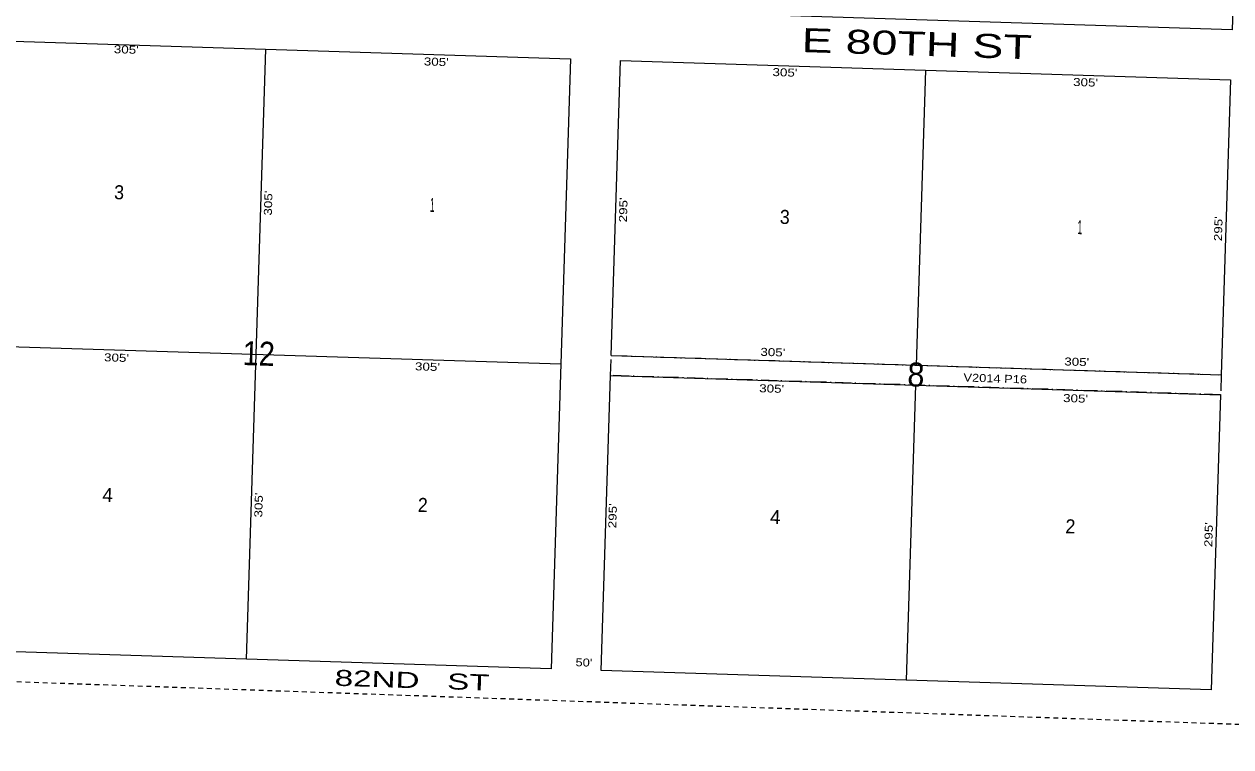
# Model space of a CAD drawing. Extents: x 952049 to 957491, y 7251833 to 7257289.
# Drawn here: x 955450 to 956656, y 7251833 to 7252556 of the extents above; entities that cross this region are included whole.
import ezdxf
from ezdxf.enums import TextEntityAlignment as Align

# ---------------------------------------------------------------- set-up
doc = ezdxf.new("R2010")
doc.units = 0
doc.header["$LTSCALE"] = 3.2
doc.linetypes.add('DOT_DASHED', pattern=[7.7, 5, -1.2, 0.3, -1.2])
doc.linetypes.add('SHORT_DASHED', pattern=[2.7, 1.5, -1.2])
for name, color, linetype, lineweight in [('1', 7, 'SHORT_DASHED', 13), ('21', 7, 'DOT_DASHED', 13), ('6', 7, 'Continuous', 13), ('7', 7, 'Continuous', 13)]:
    doc.layers.add(name, color=color, linetype=linetype, lineweight=lineweight)
for name, color, linetype in [('10', 7, 'Continuous'), ('11', 7, 'Continuous'), ('13', 7, 'Continuous'), ('19', 7, 'Continuous')]:
    doc.layers.add(name, color=color, linetype=linetype)

msp = doc.modelspace()

# ---------------------------------------------------------------- linework, layer by layer
at = {"layer": '1'}
msp.add_lwpolyline([(952049.347, 7252016.645), (957315.174, 7251833.323), (957485.965, 7257105.666), (952215.92, 7257289.134)], close=True, dxfattribs=at)
at = {"layer": '21'}
msp.add_lwpolyline([(956036.364, 7252204.535), (956036.996, 7252224.525), (956646.691, 7252205.231), (956646.059, 7252185.241)], close=True, dxfattribs=at)
at = {"layer": '6'}
for p, q in [((956036.996, 7252224.525), (956046.327, 7252519.378)), ((956046.327, 7252519.378), (956656.022, 7252500.083)), ((956656.022, 7252500.083), (956646.691, 7252205.231)), ((956036.996, 7252224.525), (956646.691, 7252205.231)), ((956027.033, 7251909.683), (956036.364, 7252204.535)), ((956036.364, 7252204.535), (956646.059, 7252185.241)), ((956646.059, 7252185.241), (956636.728, 7251890.388)), ((956636.728, 7251890.388), (956027.033, 7251909.683))]:
    msp.add_line(p, q, dxfattribs=at)
for points in [[(956657.604, 7252550.058), (956047.909, 7252569.353), (956067.204, 7253179.048), (956676.898, 7253159.753)], [(955977.058, 7251911.265), (955367.363, 7251930.559), (955386.658, 7252540.254), (955996.352, 7252520.959)]]:
    msp.add_lwpolyline(points, close=True, dxfattribs=at)
at = {"layer": '7'}
for p, q in [((955691.505, 7252530.607), (955672.21, 7251920.912)), ((956351.175, 7252509.731), (956341.844, 7252214.878)), ((955377.01, 7252235.407), (955986.705, 7252216.112)), ((956341.211, 7252194.888), (956331.88, 7251900.036))]:
    msp.add_line(p, q, dxfattribs=at)

# ---------------------------------------------------------------- texts
at = {"layer": '10'}
for s, height, width, p in [('3', 14, 0.95, (955544.853, 7252380.668)), ('1', 14, 0.45, (955857.9, 7252368.062)), ('3', 14, 0.95, (956210.27, 7252356.018)), ('1', 14, 0.45, (956505.178, 7252345.783)), ('12', 24, 0.9, (955684.288, 7252214.497)), ('8', 24, 0.95, (956341.227, 7252193.502)), ('2', 14, 0.95, (955848.409, 7252068.116)), ('2', 14, 0.95, (956495.716, 7252046.735))]:
    msp.add_text(s, height=height, rotation=358.187, dxfattribs=dict(at, width=width)).set_placement(p, align=Align.CENTER)
for p in [(955533.36, 7252078.087), (956200.777, 7252056.068)]:
    msp.add_text('4', height=14, rotation=358.187, dxfattribs=at).set_placement(p, align=Align.CENTER)
at = {"layer": '11'}
for s, rotation, width, p in [("305'", 358.187, 1.25, (955552.085, 7252526.314)), ("305'", 358.187, 1.25, (955861.951, 7252514.093)), ("305'", 358.187, 1.25, (956210.481, 7252503.469)), ("305'", 358.187, 1.25, (956510.975, 7252493.556)), ("305'", 88.187, 1.25, (955698.041, 7252376.657)), ("295'", 88.187, 1.25, (956052.972, 7252369.92)), ("295'", 88.187, 1.25, (956647.757, 7252351.097)), ("305'", 358.187, 1.25, (956198.378, 7252223.82)), ("305'", 358.187, 1.25, (955542.34, 7252218.364)), ("305'", 358.187, 1.25, (955853.165, 7252209.333)), ("305'", 358.187, 1.25, (956502.161, 7252214.206)), ("305'", 358.187, 1.25, (956197.226, 7252187.44)), ("305'", 358.187, 1.25, (956500.978, 7252177.647)), ("305'", 88.187, 1.25, (955688.492, 7252074.915)), ("295'", 88.187, 1.25, (956042.312, 7252064.159)), ("295'", 88.187, 1.25, (956638.08, 7252045.305)), ("50'", 358.187, 1.2, (956009.524, 7251913.684))]:
    msp.add_text(s, height=8, rotation=rotation, dxfattribs=dict(at, width=width)).set_placement(p, align=Align.CENTER)
at = {"layer": '13', "width": 1.2}
msp.add_text('V2014 P16', height=8, rotation=358.187, dxfattribs=at).set_placement((956420.712, 7252197.558), align=Align.CENTER)
at = {"layer": '19'}
for s, height, width, p in [('E 80TH ST', 24, 1.45, (956342.042, 7252524.214)), ('82ND   ST         ', 16, 1.55, (955879.143, 7251890.699))]:
    msp.add_text(s, height=height, rotation=358.187, dxfattribs=dict(at, width=width)).set_placement(p, align=Align.CENTER)

doc.saveas('drawing.dxf')
